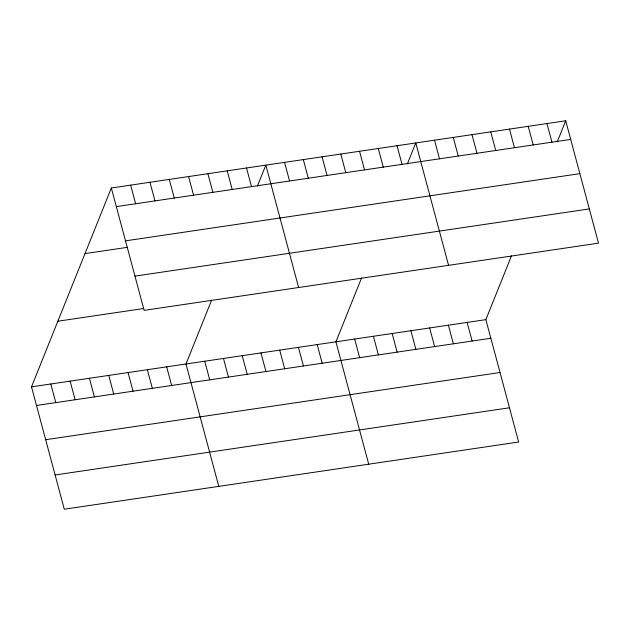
<?xml version="1.0" encoding="UTF-8"?>
<svg xmlns="http://www.w3.org/2000/svg" width="630" height="630" viewBox="0 0 630 630"><rect width="100%" height="100%" fill="white"/><g stroke="black" fill="none" stroke-linecap="round" stroke-linejoin="round"><path stroke-width="0.94" d="M511.481 255.843L485.864 319.638L518.655 442.016L64.291 509.221L31.5 386.844L111.345 187.984L565.708 120.779L598.5 243.156L144.136 310.362L111.345 187.984M211.601 300.195L185.984 363.99L218.775 486.368M257.41 186.094L265.829 165.131L298.62 287.508M361.541 278.019L335.924 341.814L368.715 464.192M407.35 163.918L415.769 142.955L448.56 265.332M557.29 141.742L565.708 120.779M116.337 206.608L570.701 139.411M125.512 240.849L579.876 173.644M84.995 253.607L127.48 247.322M134.962 276.121L589.326 208.924M57.85 321.221L143.782 308.511M31.5 386.844L485.864 319.638M36.493 405.468L490.857 338.271M45.667 439.709L500.031 372.503M55.117 474.981L509.481 407.783M546.966 123.551L551.959 142.183M528.223 126.323L533.216 144.955M509.481 129.095L514.474 147.727M490.738 131.867L495.731 150.499M471.996 134.639L476.989 153.271M453.253 137.411L458.246 156.043M434.511 140.183L439.504 158.815M467.121 322.41L472.114 341.043M448.379 325.182L453.372 343.815M397.026 145.727L402.019 164.359M429.636 327.954L434.629 346.587M378.284 148.499L383.276 167.131M410.894 330.726L415.887 349.359M359.541 151.271L364.534 169.903M392.151 333.498L397.144 352.131M340.798 154.043L345.791 172.675M373.409 336.27L378.402 354.903M322.056 156.815L327.049 175.447M354.666 339.042L359.659 357.675M303.314 159.587L308.306 178.219M284.571 162.359L289.564 180.991M317.181 344.586L322.174 363.219M298.439 347.358L303.432 365.991M246.519 167.989L251.512 186.622M279.696 350.13L284.689 368.763M227.209 170.848L232.202 189.472M260.954 352.902L265.947 371.535M207.9 173.699L212.885 192.331M242.211 355.674L247.204 374.307M188.583 176.557L193.575 195.19M223.469 358.446L228.462 377.079M169.273 179.416L174.266 198.04M204.726 361.218L209.719 379.851M149.964 182.267L154.956 200.899M130.654 185.126L135.647 203.758M166.674 366.849L171.667 385.481M147.365 369.708L152.358 388.332M128.055 372.558L133.048 391.191M108.746 375.417L113.731 394.049M89.428 378.276L94.421 396.9M70.119 381.126L75.112 399.759M50.809 383.985L55.802 402.617"/></g></svg>
